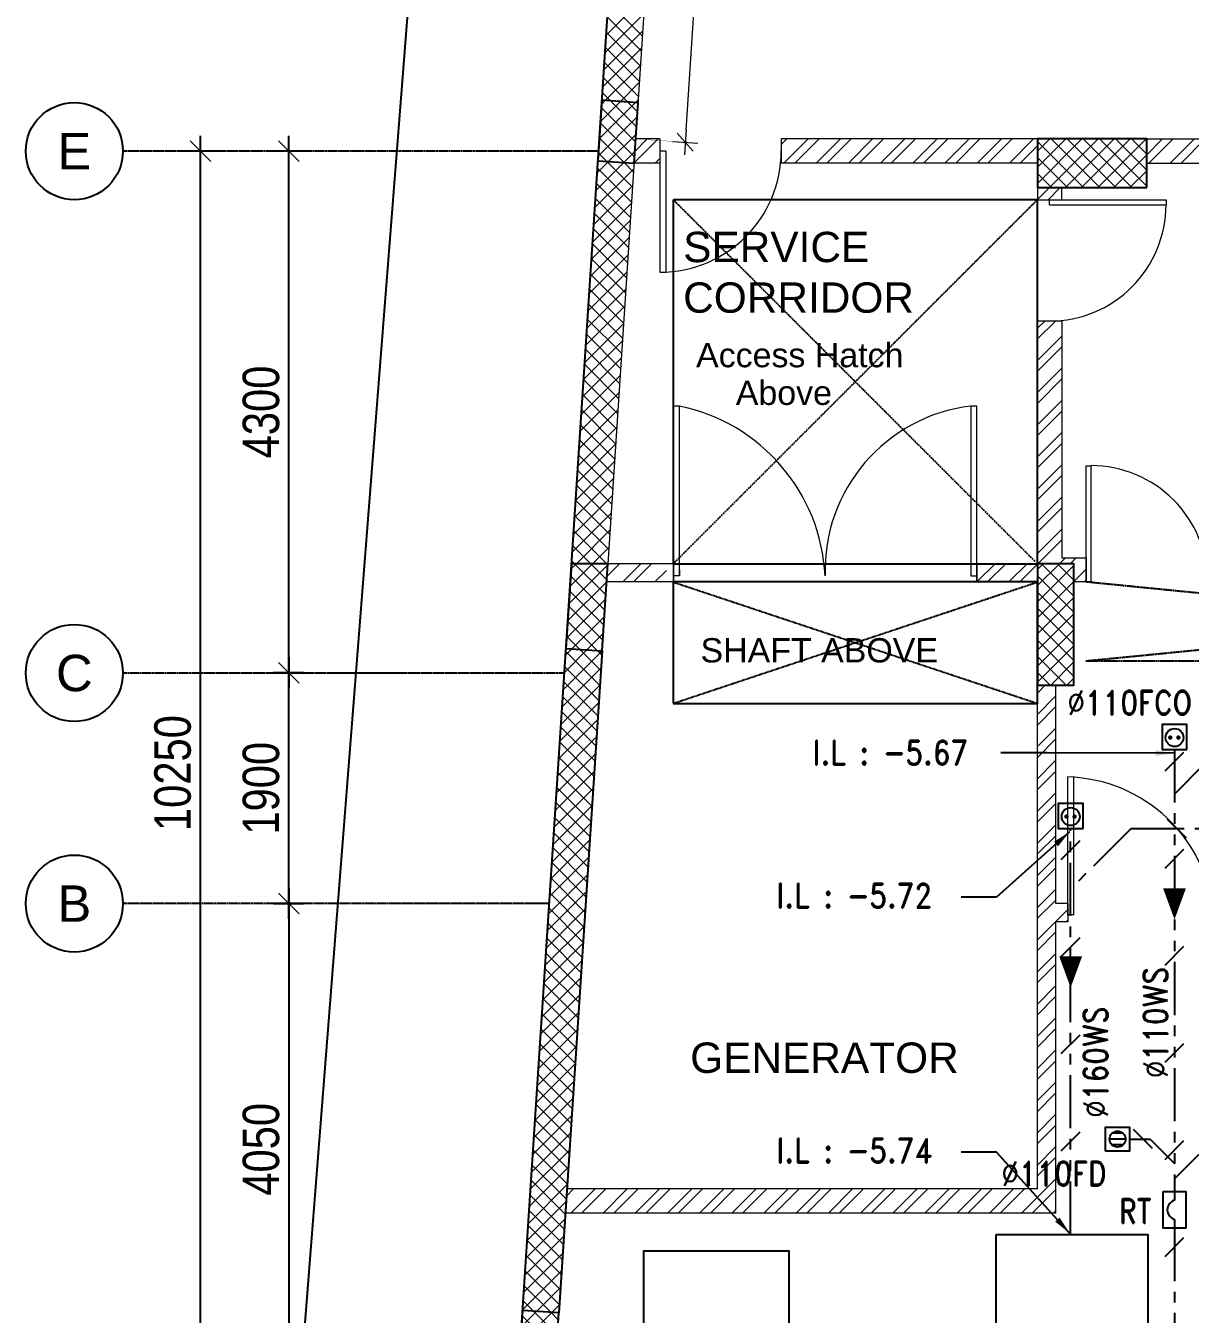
# Model space of a CAD drawing. Header units: inches. Extents: x 860051 to 1567527, y 277639 to 595672.
# Drawn here: x 1016841 to 1026432, y 343526 to 354142 of the extents above; entities that cross this region are included whole.
import ezdxf
from ezdxf.enums import TextEntityAlignment as Align

# ---------------------------------------------------------------- set-up
doc = ezdxf.new("R2010")
doc.units = ezdxf.units.IN
doc.header["$MEASUREMENT"] = 0
for name, pattern in [('CENTER', [50.8, 31.75, -6.35, 6.35, -6.35]), ('DOT2', [3.175, 0, -3.175]), ('HIDDEN', [9.525, 6.35, -3.175]), ('PHANTOM2', [1.25, 0.625, -0.125, 0.125, -0.125, 0.125, -0.125])]:
    doc.linetypes.add(name, pattern=pattern)
for name, color, linetype, lineweight in [('A-BLOCK', 43, 'Continuous', 13), ('A-DIMENSION', 7, 'Continuous', 9), ('A-DOOR', 10, 'Continuous', 15), ('A-HATCH CONCRETE', 254, 'Continuous', 5), ('wall hatch', 252, 'Continuous', 0)]:
    doc.layers.add(name, color=color, linetype=linetype, lineweight=lineweight)
for name, color, linetype in [('Axis', 9, 'CENTER'), ('dim-axis', 15, 'Continuous'), ('FFNEW', 252, 'Continuous'), ('P-PIPE-DRA', 40, 'Continuous'), ('P-PIPE-DRA-TXT', 181, 'Continuous'), ('P-VP-TXT', 181, 'Continuous'), ('S-COL', 210, 'Continuous'), ('S-WALL', 1, 'Continuous'), ('SHAFT', 7, 'Continuous'), ('TAXT', 3, 'Continuous'), ('TEXT', 181, 'Continuous')]:
    doc.layers.add(name, color=color, linetype=linetype)
doc.styles.add('ARIAL', font='ARIALN.TTF')
doc.styles.add('SS', font='romand.shx', dxfattribs={"width": 0.85, "height": 200})
doc.styles.get("Standard").update_dxf_attribs({"font": 'arial.ttf'})
doc.styles.add('style1', font='arial.ttf')
doc.dimstyles.new('1-100', dxfattribs={"dimtxt": 0.16, "dimasz": 0.15, "dimexe": 0.16, "dimexo": 0.0625, "dimgap": 0.05, "dimtad": 3, "dimzin": 0, "dimdsep": 46, "dimtxsty": 'Standard', "dimcen": 0.09, "dimclrd": 1, "dimclre": 256, "dimclrt": 2, "dimadec": 0, "dimazin": 0, "dimtfac": 1, "dimtofl": 0, "dimtmove": 2, "dimatfit": 2, "dimfxl": 1, "dimtolj": 1, "dimtzin": 0, "dimlwd": -1, "dimarcsym": 0})
doc.dimstyles.new('DIM-100', dxfattribs={"dimscale": 150, "dimtxt": 2, "dimasz": 1, "dimexe": 0.75, "dimexo": 1, "dimgap": 0.5, "dimtad": 1, "dimdec": 0, "dimzin": 11, "dimdsep": 46, "dimtxsty": 'ARIAL', "dimblk": 'R', "dimcen": 2.5, "dimdle": 1, "dimclrd": 256, "dimclre": 256, "dimclrt": 256, "dimazin": 0, "dimtfac": 1, "dimtdec": 0, "dimtix": 1, "dimtmove": 2, "dimatfit": 3, "dimldrblk": 'R', "dimtolj": 1, "dimtzin": 3, "dimlwd": -1, "dimlwe": 13, "dimarcsym": 0})
doc.dimstyles.get("Standard").update_dxf_attribs({"dimtxt": 0.18, "dimasz": 0.18, "dimexe": 0.18, "dimexo": 0.0625, "dimgap": 0.09, "dimtad": 0, "dimtih": 1, "dimtoh": 1, "dimdec": 4, "dimzin": 0, "dimdsep": 46, "dimtxsty": 'Standard', "dimcen": 0.09, "dimadec": 0, "dimazin": 0, "dimtfac": 1, "dimtdec": 4, "dimtofl": 0, "dimtmove": 0, "dimatfit": 3, "dimfxl": 1, "dimtolj": 1, "dimtzin": 0, "dimarcsym": 0})
pattern_1 = [(45, (1013480.56, -68927.58), (-132.58252, 132.58252), []), (45, (1013568.94, -68927.58), (-132.58252, 132.58252), [])]
pattern_2 = [(45, (1013480.555, -68927.58), (-66.29126, 66.29126), []), (135, (1013480.555, -68927.58), (-66.29126, -66.29126), [])]

# ---------------------------------------------------------------- blocks, each defined once
blk = doc.blocks.new('R')
for p, q in [((0, -1.05), (0, 1.05)), ((-1.05, 0), (1.05, 0))]:
    blk.add_line(p, q)
at = {"color": 4, "lineweight": 13}
blk.add_line((-0.707, -0.707), (0.707, 0.707), dxfattribs=at)
blk = doc.blocks.new('*D129')
at = {"layer": 'A-DIMENSION', "linetype": 'DOT2', "lineweight": 13, "transparency": 16777216}
for p, q in [((1022595, 362827), (1022977, 362802)), ((1021964, 353203), (1022346, 353178))]:
    blk.add_line(p, q, dxfattribs=at)
at = {"layer": 'A-DIMENSION', "transparency": 16777216}
blk.add_line((1022896, 362707), (1022278, 353283), dxfattribs=at)
at = {"layer": 'Defpoints', "color": 0, "transparency": 16777216}
for p in [(1022495, 362833), (1021865, 353209), (1022272, 353183)]:
    blk.add_point(p, dxfattribs=at)
at = {"layer": 'A-DIMENSION', "transparency": 16777216, "xscale": 100, "yscale": 100, "zscale": 100}
for p, rotation in [((1022902, 362807), 86.25104902137335), ((1022272, 353183), 266.2510490213733)]:
    blk.add_blockref('R', p, dxfattribs=dict(at, rotation=rotation))
at = {"layer": 'A-DIMENSION', "transparency": 16777216, "insert": (1022435, 358005), "char_height": 200, "attachment_point": 5, "rotation": 86.251, "style": 'ARIAL'}
blk.add_mtext('\\A1;9645', dxfattribs=at)
blk = doc.blocks.new('*D91')
at = {"layer": 'Defpoints', "color": 0, "transparency": 16777216}
for p in [(1416228, 571709), (1416228, 571709), (1416262, 569809)]:
    blk.add_point(p, dxfattribs=at)
at = {"layer": 'dim-axis', "color": 251, "linetype": 'DOT2', "lineweight": 13, "transparency": 16777216}
for p, q in [((1416078, 571709), (1416115, 571709)), ((1416112, 569809), (1416115, 569809))]:
    blk.add_line(p, q, dxfattribs=at)
at = {"layer": 'dim-axis', "color": 251, "transparency": 16777216}
blk.add_line((1416228, 569929), (1416228, 571589), dxfattribs=at)
at = {"layer": 'dim-axis', "color": 251, "transparency": 16777216, "xscale": 120, "yscale": 120, "zscale": 120}
for p, rotation in [((1416228, 571709), 90), ((1416228, 569809), 270)]:
    blk.add_blockref('R', p, dxfattribs=dict(at, rotation=rotation))
at = {"layer": 'dim-axis', "color": 251, "transparency": 16777216, "insert": (1416000, 570759), "char_height": 300, "attachment_point": 5, "rotation": 90, "style": 'ARIAL'}
blk.add_mtext('\\A1;1900', dxfattribs=at)
blk = doc.blocks.new('*D98')
at = {"layer": 'Defpoints', "color": 0, "transparency": 16777216}
for p in [(1416228, 576009), (1417426, 576009), (1417426, 571709)]:
    blk.add_point(p, dxfattribs=at)
at = {"layer": 'dim-axis', "color": 251, "linetype": 'DOT2', "lineweight": 13, "transparency": 16777216}
for p, q in [((1417276, 576009), (1416115, 576009)), ((1417276, 571709), (1416115, 571709))]:
    blk.add_line(p, q, dxfattribs=at)
at = {"layer": 'dim-axis', "color": 251, "transparency": 16777216}
blk.add_line((1416228, 571829), (1416228, 575889), dxfattribs=at)
at = {"layer": 'dim-axis', "color": 251, "transparency": 16777216, "xscale": 120, "yscale": 120, "zscale": 120}
for p, rotation in [((1416228, 576009), 90), ((1416228, 571709), 270)]:
    blk.add_blockref('R', p, dxfattribs=dict(at, rotation=rotation))
at = {"layer": 'dim-axis', "color": 251, "transparency": 16777216, "insert": (1416000, 573859), "char_height": 300, "attachment_point": 5, "rotation": 90, "style": 'ARIAL'}
blk.add_mtext('\\A1;4300', dxfattribs=at)
blk = doc.blocks.new('*D103')
at = {"layer": 'Defpoints', "color": 0, "transparency": 16777216}
for p in [(1417876, 569809), (1416228, 565759), (1417876, 565759)]:
    blk.add_point(p, dxfattribs=at)
at = {"layer": 'dim-axis', "color": 251, "linetype": 'DOT2', "lineweight": 13, "transparency": 16777216}
for p, q in [((1417726, 569809), (1416115, 569809)), ((1417726, 565759), (1416115, 565759))]:
    blk.add_line(p, q, dxfattribs=at)
at = {"layer": 'dim-axis', "color": 251, "transparency": 16777216}
blk.add_line((1416228, 569689), (1416228, 565879), dxfattribs=at)
at = {"layer": 'dim-axis', "color": 251, "transparency": 16777216, "xscale": 120, "yscale": 120, "zscale": 120}
for p, rotation in [((1416228, 569809), 90), ((1416228, 565759), 270)]:
    blk.add_blockref('R', p, dxfattribs=dict(at, rotation=rotation))
at = {"layer": 'dim-axis', "color": 251, "transparency": 16777216, "insert": (1416000, 567784), "char_height": 300, "attachment_point": 5, "rotation": 90, "style": 'ARIAL'}
blk.add_mtext('\\A1;4050', dxfattribs=at)
blk = doc.blocks.new('*D111')
at = {"layer": 'Defpoints', "color": 0, "transparency": 16777216}
for p in [(1415500, 576009), (1415500, 576009), (1415500, 565759)]:
    blk.add_point(p, dxfattribs=at)
at = {"layer": 'dim-axis', "color": 251, "linetype": 'DOT2', "lineweight": 13, "transparency": 16777216}
for p, q in [((1415350, 576009), (1415388, 576009)), ((1415350, 565759), (1415388, 565759))]:
    blk.add_line(p, q, dxfattribs=at)
at = {"layer": 'dim-axis', "color": 251, "transparency": 16777216}
blk.add_line((1415500, 565879), (1415500, 575889), dxfattribs=at)
at = {"layer": 'dim-axis', "color": 251, "transparency": 16777216, "xscale": 120, "yscale": 120, "zscale": 120}
for p, rotation in [((1415500, 576009), 90), ((1415500, 565759), 270)]:
    blk.add_blockref('R', p, dxfattribs=dict(at, rotation=rotation))
at = {"layer": 'dim-axis', "color": 251, "transparency": 16777216, "insert": (1415272, 570884), "char_height": 300, "attachment_point": 5, "rotation": 90, "style": 'ARIAL'}
blk.add_mtext('\\A1;10250', dxfattribs=at)
blk = doc.blocks.new('*D86')
at = {"layer": 'Defpoints', "color": 0, "transparency": 16777216}
for p in [(1418810, 597585), (1420642, 597441), (1417901, 562459)]:
    blk.add_point(p, dxfattribs=at)
at = {"layer": 'dim-axis', "color": 251, "linetype": 'DOT2', "lineweight": 13, "transparency": 16777216}
for p, q in [((1420492, 597453), (1418698, 597594)), ((1417752, 562470), (1415957, 562611))]:
    blk.add_line(p, q, dxfattribs=at)
at = {"layer": 'dim-axis', "color": 251, "transparency": 16777216}
blk.add_line((1416079, 562722), (1418801, 597465), dxfattribs=at)
at = {"layer": 'dim-axis', "color": 251, "transparency": 16777216, "xscale": 120, "yscale": 120, "zscale": 120}
for p, rotation in [((1418810, 597585), 85.52071850426807), ((1416070, 562602), 265.5207185042681)]:
    blk.add_blockref('R', p, dxfattribs=dict(at, rotation=rotation))
at = {"layer": 'dim-axis', "color": 251, "transparency": 16777216, "insert": (1417212, 580111), "char_height": 300, "attachment_point": 5, "rotation": 85.5207, "style": 'ARIAL'}
blk.add_mtext('\\A1;35090', dxfattribs=at)
blk = doc.blocks.new('STGHFDG')
at = {"layer": 'P-PIPE-DRA', "color": 253, "linetype": 'Continuous'}
for p, q in [((1035165, 355364), (1035034, 355364)), ((1035145, 355412), (1035055, 355412)), ((1035145, 355316), (1035055, 355316))]:
    blk.add_line(p, q, dxfattribs=at)
blk.add_lwpolyline([(1035001, 355265), (1035001, 355463), (1035198, 355463), (1035198, 355265)], close=True, dxfattribs=at)
blk.add_circle((1035100, 355364), 65.7, dxfattribs=at)
blk = doc.blocks.new('SEGRFE')
at = {"layer": 'P-PIPE-DRA', "color": 253, "linetype": 'Continuous'}
blk.add_lwpolyline([(1034422, 344945), (1034216, 344945), (1034216, 344740), (1034422, 344740)], close=True, dxfattribs=at)
at = {"layer": 'P-PIPE-DRA', "color": 253, "linetype": 'Continuous', "const_width": 18}
for points in [[(1034314, 344875, 1), (1034332, 344875, 1)], [(1034314, 344808, -1), (1034332, 344808, -1)]]:
    blk.add_lwpolyline(points, format="xyb", close=True, dxfattribs=at)
at = {"layer": 'P-PIPE-DRA', "color": 253, "linetype": 'Continuous'}
blk.add_circle((1034323, 344843), 74, dxfattribs=at)
blk = doc.blocks.new('SGSR')
at = {"layer": 'Axis', "color": 251, "ltscale": 0.5}
for p, q in [((1418777.1, 576008.6), (1414861.2, 576008.6)), ((1418495.3, 571708.6), (1414861.2, 571708.6)), ((1418370.8, 569808.6), (1414861.2, 569808.6))]:
    blk.add_line(p, q, dxfattribs=at)
at = {"layer": 'Axis', "color": 251, "linetype": 'Continuous'}
for centre in [(1414461.2, 576008.6), (1414461.2, 571708.6), (1414461.2, 569808.6)]:
    blk.add_circle(centre, 400, dxfattribs=at)
at = {"layer": 'S-WALL', "color": 251}
blk.add_lwpolyline([(1417889.2, 562458.6), (1468019.2, 562458.6), (1469810.8, 590401.2), (1420184.3, 597484.1)], close=True, dxfattribs=at)
at = {"layer": 'Axis', "color": 251, "linetype": 'Continuous', "style": 'style1'}
for s, p in [('E', (1414461.2, 576008.6)), ('C', (1414461.2, 571708.6)), ('B', (1414461.2, 569808.6))]:
    blk.add_text(s, height=300, dxfattribs=at).set_placement(p, align=Align.MIDDLE)
at = {"layer": 'dim-axis', "color": 251}
for p1, p2, distance, picture, middle in [((1417901.1, 562458.6), (1420641.6, 597441.4), 1837.1, '*D86', (1417212.3, 580111.3)), ((1415500.2, 565758.6), (1415500.2, 576008.6), 0, '*D111', (1415272, 570883.6))]:
    dim = blk.add_aligned_dim(p1=p1, p2=p2, distance=distance, dimstyle='DIM-100', override={"dimasz": 0.8, "dimclrd": 251, "dimclre": 251, "dimclrt": 251}, dxfattribs=at)
    dim.commit()
    dim.dimension.update_dxf_attribs({"geometry": picture, "text_midpoint": middle})
for base, p1, p2, picture, middle in [((1416227.7, 576008.6), (1417426.4, 571708.6), (1417426.4, 576008.6), '*D98', (1415999.6, 573858.6)), ((1416227.7, 571708.6), (1416261.9, 569808.6), (1416227.7, 571708.6), '*D91', (1415999.6, 570758.6)), ((1416227.7, 565758.6), (1417876.4, 569808.6), (1417876.4, 565758.6), '*D103', (1415999.6, 567783.6))]:
    dim = blk.add_linear_dim(base=base, p1=p1, p2=p2, angle=90, dimstyle='DIM-100', override={"dimasz": 0.8, "dimclrd": 251, "dimclre": 251, "dimclrt": 251}, dxfattribs=at)
    dim.commit()
    dim.dimension.update_dxf_attribs({"geometry": picture, "text_midpoint": middle})

msp = doc.modelspace()

# ---------------------------------------------------------------- hatches: boundary and pattern name
at = {"layer": 'A-HATCH CONCRETE'}
h = msp.add_hatch(dxfattribs=at)
h.set_pattern_fill('ANSI37', color=254, scale=750)
h.set_pattern_definition(pattern_2)
h.paths.add_polyline_path([(1021552, 353029.1), (1021851.4, 353009.4), (1021884.1, 353508.4), (1021584.7, 353528)])
h = msp.add_hatch(dxfattribs=at)
h.set_pattern_fill('ANSI37', color=254, scale=750)
h.set_pattern_definition(pattern_2)
h.paths.add_polyline_path([(1026073.4, 352809.4), (1026073.4, 353209.4), (1025174.1, 353209.4), (1025174.1, 352809.4)])
h = msp.add_hatch(dxfattribs=at)
h.set_pattern_fill('ANSI37', color=254, scale=750)
h.set_pattern_definition(pattern_2)
h.paths.add_polyline_path([(1021288.8, 349010.9), (1021588.1, 348991.3), (1021635.2, 349709.4), (1021334.5, 349709.4)])
h = msp.add_hatch(dxfattribs=at)
h.set_pattern_fill('ANSI37', color=254, scale=750)
h.set_pattern_definition(pattern_2)
h.paths.add_polyline_path([(1025174.1, 348709.4), (1025473.4, 348709.4), (1025473.4, 349709.4), (1025174.1, 349709.4)])
h = msp.add_hatch(dxfattribs=at)
h.set_pattern_fill('ANSI37', color=254, scale=750)
h.set_pattern_definition(pattern_2)
h.paths.add_polyline_path([(1020885.7, 342859.4), (1021186.3, 342859.4), (1021230.8, 343538.3), (1020931.4, 343557.9)])
at = {"layer": 'wall hatch'}
h = msp.add_hatch(dxfattribs=at)
h.set_pattern_fill('ANSI32', color=254, scale=500)
h.set_pattern_definition(pattern_1)
h.paths.add_polyline_path([(1025173.4, 353209.4), (1023063.5, 353209.4), (1023063.5, 353009.4), (1025173.4, 353009.4)])
h.paths.add_polyline_path([(1022063.5, 353209.4), (1021863.9, 353209.4), (1021853.4, 353049.2), (1021803.2, 353048.4), (1021800.7, 353009.4), (1022063.5, 353009.4)])
at = {"layer": 'wall hatch', "ltscale": 500}
h = msp.add_hatch(dxfattribs=at)
h.set_pattern_fill('ANSI32', color=254, scale=500)
h.set_pattern_definition(pattern_1)
h.paths.add_polyline_path([(1031126.3, 353009.4), (1031126.3, 353209.4), (1026073.4, 353209.4), (1026073.4, 353009.4)])
h = msp.add_hatch(dxfattribs=at)
h.set_pattern_fill('ANSI32', color=254, scale=500)
h.set_pattern_definition(pattern_1)
h.paths.add_polyline_path([(1025173.8, 351709.4), (1025173.4, 349709.4), (1025374.1, 349709.4), (1025374.4, 351709.4)])
h.paths.add_polyline_path([(1025174.1, 352809.4), (1025174.1, 352709.4), (1025374.1, 352709.4), (1025374.1, 352809.4)])
h = msp.add_hatch(dxfattribs=at)
h.set_pattern_fill('ANSI32', color=254, scale=500)
h.set_pattern_definition(pattern_1)
h.paths.add_polyline_path([(1022117.5, 349559.4), (1022117.5, 349709.4), (1021635.2, 349709.4), (1021625.3, 349559.4)])
h = msp.add_hatch(dxfattribs=at)
h.set_pattern_fill('ANSI32', color=254, scale=500)
h.set_pattern_definition(pattern_1)
h.paths.add_polyline_path([(1024674.5, 349559.4), (1025173.4, 349559.4), (1025173.4, 349709.4), (1024674.5, 349709.4)])
h = msp.add_hatch(dxfattribs=at)
h.set_pattern_fill('ANSI32', color=254, scale=500)
h.set_pattern_definition(pattern_1)
h.paths.add_polyline_path([(1026573.4, 349759.4), (1026573.4, 349559.4), (1032123.8, 349559.4), (1032123.8, 349759.4)])
h.paths.add_polyline_path([(1025473.4, 349759.4), (1025574.1, 349759.4), (1025574.1, 349559.4), (1025473.4, 349559.4)])
h.paths.add_polyline_path([(1025374.1, 349759.4), (1025472.5, 349759.4), (1025472.5, 349709.4), (1025374.1, 349709.4)])
h = msp.add_hatch(dxfattribs=at)
h.set_pattern_fill('ANSI32', color=254, scale=500)
h.set_pattern_definition([(45, (1013480.53, -68927.6), (-132.58252, 132.58252), []), (45, (1013568.92, -68927.6), (-132.58252, 132.58252), [])])
h.paths.add_polyline_path([(1021297.1, 344559.4), (1021284, 344359.4), (1025323.4, 344359.4), (1025323.4, 346759.3), (1025423.7, 346759.3), (1025424, 346909.3), (1025323.8, 346909.3), (1025323.4, 348709.4), (1025173.4, 348709.4), (1025173.4, 344559.4)])

# ---------------------------------------------------------------- linework, layer by layer
at = {"layer": 'A-BLOCK', "color": 254, "ltscale": 100}
for p, q in [((1022495.1, 362833.4), (1021635.2, 349709.4)), ((1022063.5, 353209.4), (1021863.9, 353209.4)), ((1022063.5, 353209.4), (1021863.9, 353209.4)), ((1022063.5, 353209.4), (1022063.5, 353009.4)), ((1022063.5, 353209.4), (1022063.5, 353009.4)), ((1023063.5, 353209.4), (1023063.5, 353009.4)), ((1023063.5, 353209.4), (1023063.5, 353009.4)), ((1025173.4, 353209.4), (1023063.5, 353209.4)), ((1025173.4, 353209.4), (1023063.5, 353209.4)), ((1025173.4, 353209.4), (1025938.3, 353209.4)), ((1025173.4, 353209.4), (1032423.2, 353209.4)), ((1025174.1, 352809.4), (1025174.1, 353209.4)), ((1022063.5, 353009.4), (1021851.4, 353009.4)), ((1025173.4, 353009.4), (1023063.5, 353009.4)), ((1025173.4, 353009.4), (1023063.5, 353009.4)), ((1026073.4, 353009.4), (1031123.2, 353010.5)), ((1025274.1, 352709.4), (1026232.4, 352709.4)), ((1025274.1, 352667.8), (1025274.1, 352709.4)), ((1026232.4, 352709.4), (1026232.4, 352667.8)), ((1025274.1, 352667.8), (1026232.4, 352667.8)), ((1025374.1, 351709.4), (1025174.1, 351709.4)), ((1025174.1, 349709.4), (1025174.1, 351709.4)), ((1025574.1, 350517.8), (1025615.7, 350517.8)), ((1025574.1, 349559.5), (1025574.1, 350517.8)), ((1025615.7, 349559.5), (1025615.7, 350517.8)), ((1022174.5, 349709.4), (1021635.2, 349709.4)), ((1022174.5, 349709.4), (1022174.5, 349559.4)), ((1022174.5, 349559.4), (1022174.5, 349709.4)), ((1025173.4, 349709.4), (1024674.5, 349709.4)), ((1024674.5, 349709.4), (1024674.5, 349559.4)), ((1024674.5, 349559.4), (1024674.5, 349709.4)), ((1022174.5, 349559.4), (1021625.3, 349559.4)), ((1025173.4, 349559.4), (1024674.5, 349559.4)), ((1025615.7, 349559.5), (1025574.1, 349559.5)), ((1025174.1, 344559.4), (1025174.1, 348709.4)), ((1025324.1, 346909.3), (1025324.1, 348709.4)), ((1025423.9, 346909.3), (1025324.1, 346909.3)), ((1025423.9, 346909.3), (1025423.9, 346759.3)), ((1025423.9, 346759.3), (1025323.4, 346759.3)), ((1025324.1, 344359.4), (1025324.1, 346759.3)), ((1025174.1, 344559.4), (1021297.1, 344559.4)), ((1025324.1, 344359.4), (1021284, 344359.4))]:
    msp.add_line(p, q, dxfattribs=at)
for points in [[(1025174.1, 352809.4), (1025174.1, 352709.4), (1025374.1, 352709.4), (1025374.1, 352809.4)], [(1025374.1, 351709.4), (1025374.1, 349759.4), (1025574.1, 349759.4), (1025574.1, 349559.4), (1025473.4, 349559.4)]]:
    msp.add_lwpolyline(points, dxfattribs=at)
for centre, start, end in [((1025274.1, 352667.8), 269.99782, 360), ((1025615.7, 349559.5), 359.99782, 90)]:
    msp.add_arc(centre, 958.4, start, end, dxfattribs=at)
at = {"layer": 'A-DOOR', "color": 254}
for p, q in [((1022063.5, 353111.8), (1022063.5, 352111.8)), ((1022063.5, 353111.8), (1022063.5, 352111.8)), ((1022113.5, 353109.4), (1022063.5, 353109.4)), ((1022113.5, 353109.4), (1022113.5, 352111.8)), ((1022224.5, 349609.4), (1022174.5, 349609.4)), ((1024624.5, 349609.4), (1024674.5, 349609.4)), ((1025423.9, 346816.9), (1025423.9, 347954.9)), ((1025473.9, 346816.9), (1025473.9, 347954.9)), ((1025473.9, 346816.9), (1025423.9, 346816.9))]:
    msp.add_line(p, q, dxfattribs=at)
for points in [[(1022224.5, 349659.4), (1022224.5, 349609.4), (1022224.5, 351009.3), (1022174.5, 351009.3), (1022174.5, 349609.4)], [(1024674.5, 349659.4), (1024674.5, 349609.4), (1024674.5, 351009.3), (1024624.5, 351009.3), (1024624.5, 349609.4)]]:
    msp.add_lwpolyline(points, dxfattribs=at)
for centre, radius, start, end in [((1022063.5, 353111.8), 1000, 270, 0), ((1021919.5, 349533.6), 1506.9, 2.88994, 78.32419), ((1024789.2, 349653.9), 1365.4, 96.92802, 181.85784), ((1025390.5, 346716), 1237.3, 4.67906, 88.45262)]:
    msp.add_arc(centre, radius, start, end, dxfattribs=at)
at = {"layer": 'A-HATCH CONCRETE', "color": 254, "linetype": 'Continuous'}
for p, q in [((1021619.1, 354061.6), (1021940.8, 354383.4)), ((1021919.4, 354057.1), (1021637.3, 354339.2)), ((1021609.8, 353919.8), (1021931.5, 354241.5)), ((1021911.3, 353932.7), (1021629.1, 354214.8)), ((1021600.5, 353777.9), (1021922.2, 354099.6)), ((1021903.1, 353808.2), (1021621, 354090.4)), ((1021591.2, 353636), (1021912.9, 353957.7)), ((1021895, 353683.8), (1021612.8, 353966)), ((1021886.8, 353559.4), (1021604.6, 353841.5)), ((1021613.8, 353526.1), (1021903.6, 353815.9)), ((1021799.7, 353513.9), (1021596.5, 353717.1)), ((1021738.3, 353517.9), (1021894.3, 353674)), ((1021657.8, 353523.2), (1021588.3, 353592.7)), ((1021862.7, 353509.8), (1021885, 353532.1)), ((1021580.8, 353467.6), (1021580.2, 353468.2)), ((1021581.9, 353494.1), (1021582.6, 353494.8)), ((1021879.2, 353434.3), (1021878.6, 353434.9)), ((1021572.6, 353343.2), (1021572, 353343.8)), ((1021572.6, 353352.2), (1021573.3, 353352.9)), ((1021871.1, 353309.9), (1021870.5, 353310.5)), ((1021875.7, 353390.2), (1021876.4, 353390.9)), ((1021563.3, 353210.4), (1021564, 353211)), ((1021564.5, 353218.8), (1021563.9, 353219.4)), ((1021866.4, 353248.3), (1021867.1, 353249)), ((1021857.1, 353106.5), (1021857.8, 353107.1)), ((1021862.9, 353185.5), (1021862.3, 353186.1)), ((1021535.4, 352784.7), (1021765.7, 353015.1)), ((1021544.7, 352926.6), (1021641.3, 353023.2)), ((1021554, 353068.5), (1021554.7, 353069.2)), ((1021556.3, 353094.4), (1021555.7, 353094.9)), ((1021837.9, 352812.8), (1021626.5, 353024.2)), ((1021846, 352937.2), (1021768.4, 353014.9)), ((1021854.8, 353061.1), (1021854.2, 353061.6)), ((1021526.1, 352642.9), (1021847.8, 352964.6)), ((1021829.7, 352688.4), (1021547.6, 352970.5)), ((1021516.8, 352501), (1021838.5, 352822.7)), ((1021821.6, 352563.9), (1021539.4, 352846.1)), ((1021507.5, 352359.1), (1021829.2, 352680.8)), ((1021813.4, 352439.5), (1021531.3, 352721.7)), ((1021805.3, 352315.1), (1021523.1, 352597.2)), ((1021498.2, 352217.2), (1021819.9, 352538.9)), ((1021797.1, 352190.6), (1021515, 352472.8)), ((1021488.9, 352075.3), (1021810.6, 352397.1)), ((1021479.6, 351933.5), (1021801.3, 352255.2)), ((1021789, 352066.2), (1021506.8, 352348.4)), ((1021780.8, 351941.8), (1021498.7, 352223.9)), ((1021470.3, 351791.6), (1021792, 352113.3)), ((1021772.7, 351817.4), (1021490.5, 352099.5)), ((1021461, 351649.7), (1021782.8, 351971.4)), ((1021764.5, 351692.9), (1021482.3, 351975.1)), ((1021451.7, 351507.8), (1021773.5, 351829.5)), ((1021756.4, 351568.5), (1021474.2, 351850.7)), ((1021748.2, 351444.1), (1021466, 351726.2)), ((1021442.4, 351365.9), (1021764.2, 351687.7)), ((1021433.1, 351224.1), (1021754.9, 351545.8)), ((1021740, 351319.6), (1021457.9, 351601.8)), ((1021423.8, 351082.2), (1021745.6, 351403.9)), ((1021731.9, 351195.2), (1021449.7, 351477.4)), ((1021723.7, 351070.8), (1021441.6, 351352.9)), ((1021414.5, 350940.3), (1021736.3, 351262)), ((1021715.6, 350946.4), (1021433.4, 351228.5)), ((1021405.2, 350798.4), (1021727, 351120.1)), ((1021707.4, 350821.9), (1021425.3, 351104.1)), ((1021396, 350656.5), (1021717.7, 350978.3)), ((1021699.3, 350697.5), (1021417.1, 350979.6)), ((1021386.7, 350514.7), (1021708.4, 350836.4)), ((1021691.1, 350573.1), (1021409, 350855.2)), ((1021377.4, 350372.8), (1021699.1, 350694.5)), ((1021683, 350448.6), (1021400.8, 350730.8)), ((1021368.1, 350230.9), (1021689.8, 350552.6)), ((1021674.8, 350324.2), (1021392.7, 350606.4)), ((1021666.7, 350199.8), (1021384.5, 350481.9)), ((1021358.8, 350089), (1021680.5, 350410.8)), ((1021658.5, 350075.3), (1021376.4, 350357.5)), ((1021349.5, 349947.1), (1021671.2, 350268.9)), ((1021650.4, 349950.9), (1021368.2, 350233.1)), ((1021340.2, 349805.3), (1021661.9, 350127)), ((1021642.2, 349826.5), (1021360, 350108.6)), ((1021626.7, 349709.4), (1021351.9, 349984.2)), ((1021376.9, 349709.4), (1021652.6, 349985.1)), ((1021494.1, 349709.4), (1021343.7, 349859.8)), ((1021509.5, 349709.4), (1021643.3, 349843.2)), ((1021361.5, 349709.4), (1021335.6, 349735.4)), ((1021634, 349701.4), (1021634.7, 349702)), ((1021634.6, 349701.5), (1021634.1, 349702.1)), ((1021328, 349610.3), (1021327.4, 349610.9)), ((1021330.9, 349663.4), (1021331.5, 349664.1)), ((1021319.9, 349485.9), (1021319.3, 349486.5)), ((1021321.6, 349521.5), (1021322.3, 349522.2)), ((1021624.7, 349559.5), (1021625.4, 349560.2)), ((1021626.5, 349577), (1021625.9, 349577.6)), ((1021312.3, 349379.6), (1021313, 349380.3)), ((1021615.4, 349417.6), (1021616.1, 349418.3)), ((1021618.3, 349452.6), (1021617.7, 349453.2)), ((1021311.7, 349361.5), (1021311.1, 349362.1)), ((1021606.1, 349275.7), (1021606.8, 349276.4)), ((1021610.2, 349328.2), (1021609.6, 349328.8)), ((1021303, 349237.8), (1021303.7, 349238.4)), ((1021303.6, 349237), (1021303, 349237.6)), ((1021602, 349203.7), (1021601.4, 349204.3)), ((1021293.7, 349095.9), (1021294.4, 349096.5)), ((1021295.4, 349112.6), (1021294.8, 349113.2)), ((1021593.9, 349079.3), (1021593.3, 349079.9)), ((1021596.8, 349133.8), (1021597.5, 349134.5)), ((1021265.8, 348670.2), (1021587, 348991.4)), ((1021275.1, 348812.1), (1021462.5, 348999.5)), ((1021284.4, 348954), (1021338.1, 349007.7)), ((1021568.8, 348706.6), (1021286.7, 348988.8)), ((1021577, 348831.1), (1021404.7, 349003.3)), ((1021585.1, 348955.5), (1021546.6, 348994)), ((1021587.5, 348992), (1021588.2, 348992.6)), ((1021256.5, 348528.4), (1021578.2, 348850.1)), ((1021560.7, 348582.2), (1021278.5, 348864.3)), ((1021247.2, 348386.5), (1021568.9, 348708.2)), ((1021552.5, 348457.8), (1021270.4, 348739.9)), ((1021237.9, 348244.6), (1021559.6, 348566.3)), ((1021544.4, 348333.3), (1021262.2, 348615.5)), ((1021536.2, 348208.9), (1021254.1, 348491.1)), ((1021228.6, 348102.7), (1021550.3, 348424.4)), ((1021528.1, 348084.5), (1021245.9, 348366.6)), ((1021219.3, 347960.8), (1021541, 348282.6)), ((1021519.9, 347960), (1021237.8, 348242.2)), ((1021210, 347819), (1021531.7, 348140.7)), ((1021511.8, 347835.6), (1021229.6, 348117.8)), ((1021200.7, 347677.1), (1021522.4, 347998.8)), ((1021503.6, 347711.2), (1021221.4, 347993.3)), ((1021191.4, 347535.2), (1021513.1, 347856.9)), ((1021495.4, 347586.8), (1021213.3, 347868.9)), ((1021182.1, 347393.3), (1021503.9, 347715)), ((1021487.3, 347462.3), (1021205.1, 347744.5)), ((1021479.1, 347337.9), (1021197, 347620.1)), ((1021172.8, 347251.4), (1021494.6, 347573.2)), ((1021471, 347213.5), (1021188.8, 347495.6)), ((1021163.5, 347109.6), (1021485.3, 347431.3)), ((1021462.8, 347089), (1021180.7, 347371.2)), ((1021154.2, 346967.7), (1021476, 347289.4)), ((1021454.7, 346964.6), (1021172.5, 347246.8)), ((1021144.9, 346825.8), (1021466.7, 347147.5)), ((1021446.5, 346840.2), (1021164.4, 347122.3)), ((1021135.6, 346683.9), (1021457.4, 347005.7)), ((1021438.4, 346715.8), (1021156.2, 346997.9)), ((1021126.3, 346542), (1021448.1, 346863.8)), ((1021430.2, 346591.3), (1021148.1, 346873.5)), ((1021422.1, 346466.9), (1021139.9, 346749.1)), ((1021117.1, 346400.2), (1021438.8, 346721.9)), ((1021413.9, 346342.5), (1021131.8, 346624.6)), ((1021107.8, 346258.3), (1021429.5, 346580)), ((1021098.5, 346116.4), (1021420.2, 346438.1)), ((1021405.8, 346218), (1021123.6, 346500.2)), ((1021397.6, 346093.6), (1021115.5, 346375.8)), ((1021089.2, 345974.5), (1021410.9, 346296.3)), ((1021389.5, 345969.2), (1021107.3, 346251.3)), ((1021079.9, 345832.7), (1021401.6, 346154.4)), ((1021381.3, 345844.8), (1021099.1, 346126.9)), ((1021070.6, 345690.8), (1021392.3, 346012.5)), ((1021373.1, 345720.3), (1021091, 346002.5)), ((1021365, 345595.9), (1021082.8, 345878)), ((1021061.3, 345548.9), (1021383, 345870.6)), ((1021052, 345407), (1021373.7, 345728.7)), ((1021356.8, 345471.5), (1021074.7, 345753.6)), ((1021042.7, 345265.1), (1021364.4, 345586.9)), ((1021348.7, 345347), (1021066.5, 345629.2)), ((1021340.5, 345222.6), (1021058.4, 345504.8)), ((1021033.4, 345123.3), (1021355.1, 345445)), ((1021332.4, 345098.2), (1021050.2, 345380.3)), ((1021024.1, 344981.4), (1021345.8, 345303.1)), ((1021324.2, 344973.7), (1021042.1, 345255.9)), ((1021014.8, 344839.5), (1021336.5, 345161.2)), ((1021316.1, 344849.3), (1021033.9, 345131.5)), ((1021005.5, 344697.6), (1021327.2, 345019.3)), ((1021307.9, 344724.9), (1021025.8, 345007)), ((1020996.2, 344555.7), (1021317.9, 344877.5)), ((1021299.8, 344600.5), (1021017.6, 344882.6)), ((1020986.9, 344413.9), (1021308.6, 344735.6)), ((1021291.6, 344476), (1021009.5, 344758.2)), ((1021283.5, 344351.6), (1021001.3, 344633.8)), ((1020977.6, 344272), (1021299.3, 344593.7)), ((1021275.3, 344227.2), (1020993.2, 344509.3)), ((1020968.3, 344130.1), (1021290, 344451.8)), ((1020959, 343988.2), (1021280.7, 344309.9)), ((1021267.2, 344102.7), (1020985, 344384.9)), ((1021259, 343978.3), (1020976.8, 344260.5)), ((1020949.7, 343846.3), (1021271.4, 344168.1)), ((1021250.8, 343853.9), (1020968.7, 344136)), ((1020940.4, 343704.5), (1021262.1, 344026.2)), ((1021242.7, 343729.5), (1020960.5, 344011.6)), ((1020931.1, 343562.6), (1021252.8, 343884.3)), ((1021234.5, 343605), (1020952.4, 343887.2)), ((1021164.3, 343542.7), (1020944.2, 343762.7)), ((1021051.2, 343550.1), (1021243.5, 343742.4)), ((1021022.4, 343552), (1020936.1, 343638.3)), ((1021175.6, 343541.9), (1021234.3, 343600.6))]:
    msp.add_line(p, q, dxfattribs=at)
at = {"layer": 'P-PIPE-DRA', "color": 253}
for p, q in [((1026224.5, 348002.2), (1026380.1, 348157.7)), ((1026242.6, 347605.7), (1026398.2, 347450.1)), ((1025369.2, 347273.7), (1025524.8, 347429.3)), ((1026224.5, 347202.2), (1026380.1, 347357.7)), ((1025369.2, 346473.7), (1025524.8, 346629.3)), ((1026224.5, 346402.2), (1026380.1, 346557.7)), ((1025369.2, 345673.7), (1025524.8, 345829.3)), ((1026224.5, 345602.2), (1026380.1, 345757.7)), ((1025369.2, 344873.7), (1025524.8, 345029.3)), ((1026120.9, 344891.3), (1025965.4, 345046.9)), ((1026224.5, 344802.2), (1026380.1, 344957.7)), ((1026224.5, 344002.2), (1026380.1, 344157.7))]:
    msp.add_line(p, q, dxfattribs=at)
at = {"layer": 'P-PIPE-DRA', "color": 253, "linetype": 'PHANTOM2', "ltscale": 700}
for p, q in [((1026302.3, 348178.8), (1026302.3, 344536.3)), ((1026539.5, 348049.5), (1026302.3, 347812.3)), ((1025944.1, 347527.9), (1025447, 347030.7)), ((1025447, 344183.3), (1025447, 347527.5)), ((1025944.1, 347527.9), (1035024.1, 347527.9)), ((1025931.8, 344969.1), (1026102.5, 344969.1)), ((1026102.5, 344969.1), (1026302.3, 344769.3)), ((1026502.1, 344842.7), (1026302.3, 344642.9)), ((1026302.3, 344236.5), (1026302.3, 341509.4))]:
    msp.add_line(p, q, dxfattribs=at)
at = {"layer": 'P-PIPE-DRA', "color": 253}
for points, format in [([(1026302.3, 347035.1, 187.5, 0, 0), (1026302.3, 346778.2, 0, 0, 0)], "xyseb"), ([(1025447, 346473.9, 187.5, 0, 0), (1025447, 346217, 0, 0, 0)], "xyseb"), ([(1026302.3, 344536.3), (1026302.3, 344464.9, 0.7527679), (1026302.3, 344308), (1026302.3, 344236.5)], "xyb")]:
    msp.add_lwpolyline(points, format=format, dxfattribs=at)
msp.add_lwpolyline([(1026207.9, 344536.3), (1026396.7, 344536.3), (1026396.7, 344236.5), (1026207.9, 344236.5)], close=True, dxfattribs=at)
at = {"layer": 'P-PIPE-DRA', "color": 253, "ltscale": 0.1}
for points in [[(1024832.7, 344183.3), (1026082.7, 344183.3), (1026082.7, 342033.3), (1024832.7, 342033.3)], [(1021929.8, 342746), (1023129.8, 342746), (1023129.8, 344046), (1021929.8, 344046)], [(1021929.8, 342746), (1023129.8, 342746), (1023129.8, 344046), (1021929.8, 344046)]]:
    msp.add_lwpolyline(points, close=True, dxfattribs=at)
at = {"layer": 'S-COL', "color": 254, "linetype": 'ByBlock'}
msp.add_lwpolyline([(1021552, 353029.1), (1021851.4, 353009.4), (1021884.1, 353508.4), (1021584.7, 353528)], close=True, dxfattribs=at)
at = {"layer": 'S-COL', "color": 254}
for points in [[(1026073.4, 352809.4), (1026073.4, 353209.4), (1025174.1, 353209.4), (1025174.1, 352809.4)], [(1021288.8, 349010.9), (1021588.1, 348991.3), (1021635.2, 349709.4), (1021334.5, 349709.4)], [(1025174.1, 348709.4), (1025473.4, 348709.4), (1025473.4, 349709.4), (1025174.1, 349709.4)], [(1020885.7, 342859.4), (1021186.3, 342859.4), (1021230.8, 343538.3), (1020931.4, 343557.9)]]:
    msp.add_lwpolyline(points, close=True, dxfattribs=at)
at = {"layer": 'S-WALL', "color": 254}
for points in [[(1022963.9, 374585), (1022963.9, 374585), (1020668.8, 339559.4), (1070798.8, 339559.4), (1072590.4, 367502.1), (1058624.9, 369495.3)], [(1021587.5, 348991.4), (1021230.2, 343538.4)]]:
    msp.add_lwpolyline(points, dxfattribs=at)
at = {"layer": 'SHAFT', "color": 254, "linetype": 'HIDDEN', "ltscale": 0.5}
for p, q in [((1022173.4, 349709.4), (1025173.4, 352709.4)), ((1022173.4, 352709.4), (1025158.5, 349724.4)), ((1022173.4, 348559.4), (1025174.1, 349559.4)), ((1022173.4, 349559.4), (1025174.1, 348559.4))]:
    msp.add_line(p, q, dxfattribs=at)
at = {"layer": 'SHAFT', "color": 254, "linetype": 'HIDDEN'}
for p, q in [((1032123.2, 348909.4), (1025573.4, 349559.5)), ((1025573.4, 348909.4), (1032123.8, 349552.8)), ((1025573.4, 348909.4), (1032123.2, 348909.4))]:
    msp.add_line(p, q, dxfattribs=at)
at = {"layer": 'SHAFT', "color": 254, "linetype": 'HIDDEN', "ltscale": 0.5}
for points in [[(1022173.4, 349709.4), (1025174.1, 349709.4), (1025173.4, 352709.4), (1022173.4, 352709.4)], [(1025174.1, 348559.4), (1025174.1, 349559.4), (1022173.4, 349559.4), (1022173.4, 348559.4)]]:
    msp.add_lwpolyline(points, close=True, dxfattribs=at)

# ---------------------------------------------------------------- block references
at = {"layer": 'FFNEW', "color": 6, "linetype": 'Continuous'}
for name, p in [('SGSR', (-397220.4, -222899.1)), ('STGHFDG', (-9266.5, -10395))]:
    msp.add_blockref(name, p, dxfattribs=at)
at = {"layer": 'FFNEW', "color": 6, "linetype": 'Continuous', "rotation": 270}
for p in [(681459.6, 1382600.5), (680604.3, 1381949.2)]:
    msp.add_blockref('SEGRFE', p, dxfattribs=at)

# ---------------------------------------------------------------- texts
at = {"layer": 'P-PIPE-DRA-TXT', "color": 253, "style": 'SS', "width": 0.85}
msp.add_text('%%C110FCO', height=200, dxfattribs=at).set_placement((1025419.8, 348465.2))
at = {"layer": 'P-PIPE-DRA-TXT', "color": 253, "ltscale": 10, "style": 'SS', "width": 0.85}
for s, p in [('I.L : -5.67', (1023321, 348052.9)), ('I.L : -5.72', (1023023.7, 346874.7)), ('I.L : -5.74', (1023023.7, 344774.9)), ('%%C110FD', (1024876.5, 344585.3)), ('RT', (1025845.1, 344275.8))]:
    msp.add_text(s, height=200, dxfattribs=at).set_placement(p)
at = {"layer": 'P-PIPE-DRA-TXT', "color": 253, "style": 'SS', "width": 0.85}
for s, p in [('%%C110WS', (1026246, 345471.2)), ('%%C160WS', (1025752.5, 345144.6))]:
    msp.add_text(s, height=200, rotation=90, dxfattribs=at).set_placement(p)
at = {"layer": 'TAXT', "color": 254, "ltscale": 100, "style": 'style1'}
for s, p in [('Access Hatch', (1022361.8, 351328.8)), ('Above', (1022688.9, 351018.3)), ('SHAFT ABOVE', (1022398.3, 348896.6))]:
    msp.add_text(s, height=200, dxfattribs=at).set_placement(p)
at = {"layer": 'TEXT', "color": 254, "ltscale": 0.5, "char_height": 250, "width": 4139.905, "attachment_point": 1, "style": 'style1'}
for s, insert in [('SERVICE \\PCORRIDOR', (1022255.4, 352444.7)), ('GENERATOR', (1022313.2, 345764.9))]:
    msp.add_mtext(s, dxfattribs=dict(at, insert=insert))

# ---------------------------------------------------------------- dimensions: what is measured, and where the dimension line sits
at = {"layer": 'A-DIMENSION', "color": 254}
dim = msp.add_aligned_dim(p1=(1022495.1, 362833.4), p2=(1021864.5, 353209.4), distance=407.9, dimstyle='Standard', override={"dimscale": 100, "dimtxt": 2, "dimasz": 1, "dimexe": 0.75, "dimexo": 1, "dimgap": 0.5, "dimtad": 1, "dimtih": 0, "dimtoh": 0, "dimdec": 0, "dimzin": 3, "dimtxsty": 'ARIAL', "dimblk": 'R', "dimcen": 2.5, "dimdle": 1, "dimclrd": 256, "dimclre": 256, "dimclrt": 256, "dimadec": 2, "dimtdec": 0, "dimtix": 1, "dimtofl": 1, "dimtmove": 2, "dimldrblk": 'R', "dimfxl": 2.5, "dimtzin": 3, "dimlwd": 65535, "dimlwe": 13}, dxfattribs=at)
dim.commit()
dim.dimension.update_dxf_attribs({"geometry": '*D129', "text_midpoint": (1022435.1, 358004.7)})

# ---------------------------------------------------------------- leaders
at = {"layer": 'P-VP-TXT'}
for points in [[(1026296.5, 348149.4), (1025254.8, 348151.4), (1024870.6, 348151.4)], [(1025438.6, 347500.5), (1024834.9, 346961.3), (1024544.7, 346961.3)], [(1025438.6, 344194.4), (1024834.9, 344861.5), (1024544.7, 344861.5)]]:
    msp.add_leader(points, dimstyle='1-100', override={"dimasz": 150, "dimtad": 0, "dimclrd": 253}, dxfattribs=at)

doc.saveas('drawing.dxf')
